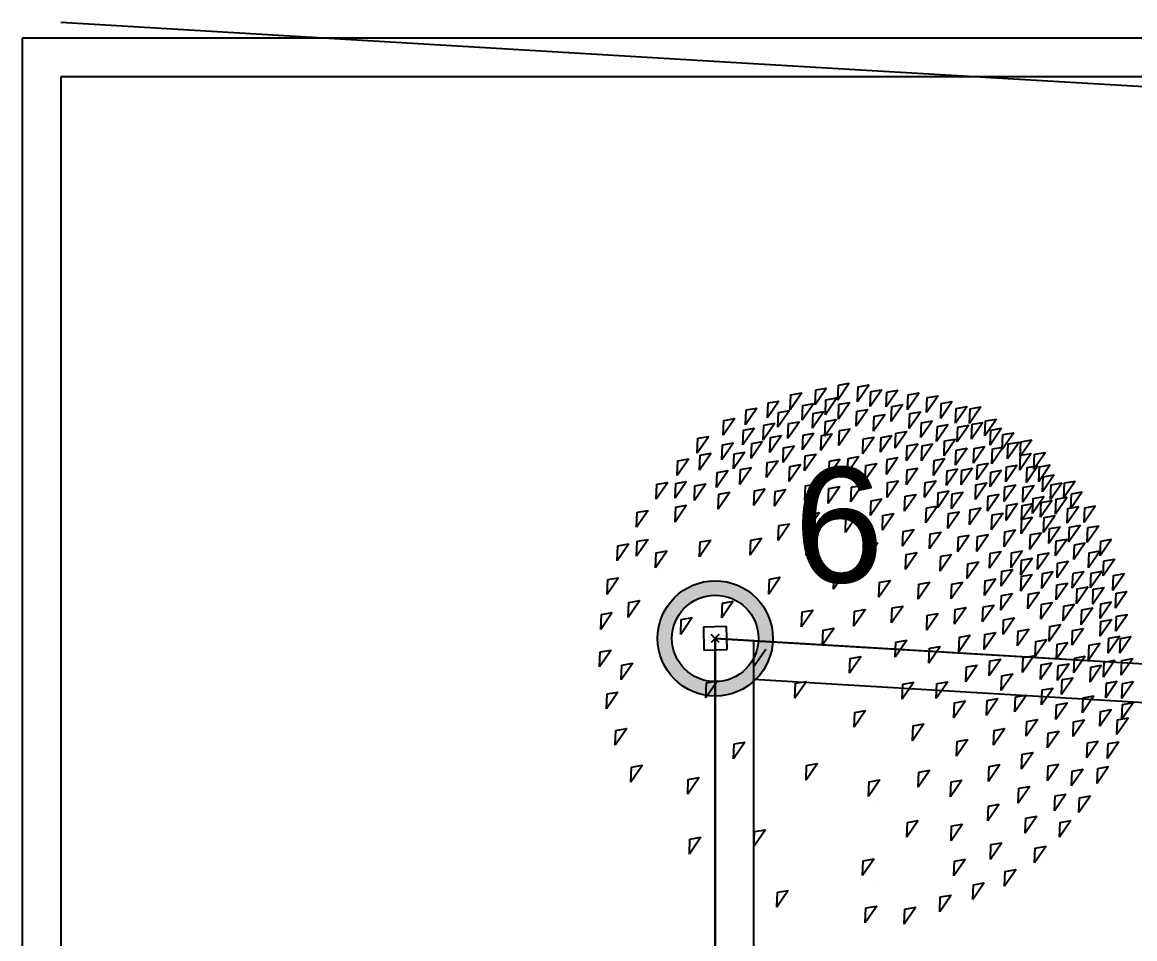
# Model space of a CAD drawing. Header units: millimetres. Extents: x 43168.9 to 43194.6, y -25545.1 to -25543.4.
# Drawn here: x 43171.2919 to 43171.4077, y -25543.6197 to -25543.5243 of the extents above; entities that cross this region are included whole.
import ezdxf

# ---------------------------------------------------------------- set-up
doc = ezdxf.new("R2010")
doc.units = ezdxf.units.MM
doc.header["$LTSCALE"] = 200
doc.layers.add('agac_sgh', color=7, linetype='Continuous', true_color=0x244700)
doc.layers.add('cim_sgh', color=7, linetype='Continuous', true_color=0x248f00)
for name, color, linetype in [('arsasiniri_sgh', 10, 'Continuous'), ('gor-2_sgh', 161, 'Continuous'), ('pafta_sgh', 11, 'Continuous'), ('sembol_sgh', 8, 'Continuous'), ('vaziyet-01_sgh', 33, 'Continuous')]:
    doc.layers.add(name, color=color, linetype=linetype)
doc.styles.add('1-200', font='arial.ttf', dxfattribs={"height": 60})

msp = doc.modelspace()

# ---------------------------------------------------------------- hatches: boundary and pattern name
h = msp.add_hatch(color=256)
edge = h.paths.add_edge_path()
edge.add_arc((43171.364, -25543.58847), 0.006, 0, 360)
edge = h.paths.add_edge_path(flags=16)
edge.add_arc((43171.364, -25543.58847), 0.0045, 0, 360)

# ---------------------------------------------------------------- linework, layer by layer
at = {"color": 0, "linetype": 'ByBlock', "lineweight": -2}
for p, q in [((43171.36517, -25543.58724), (43171.36277, -25543.5873)), ((43171.36277, -25543.5873), (43171.36283, -25543.5897)), ((43171.36523, -25543.58964), (43171.36517, -25543.58724)), ((43171.36443, -25543.58888), (43171.36357, -25543.58806)), ((43171.36441, -25543.58804), (43171.36359, -25543.5889)), ((43171.36283, -25543.5897), (43171.36523, -25543.58964))]:
    msp.add_line(p, q, dxfattribs=at)
at = {"color": 0, "linetype": 'Continuous', "lineweight": -2}
for radius in [0.006, 0.0045]:
    msp.add_circle((43171.364, -25543.58847), radius, dxfattribs=at)
at = {"layer": 'agac_sgh', "color": 0}
for p, q in [((43171.37795, -25543.56191), (43171.37675, -25543.56366)), ((43171.37675, -25543.56366), (43171.37682, -25543.56211)), ((43171.37682, -25543.56211), (43171.37795, -25543.56191)), ((43171.38001, -25543.56208), (43171.37881, -25543.56383)), ((43171.37888, -25543.56228), (43171.38001, -25543.56208)), ((43171.37301, -25543.56291), (43171.37181, -25543.56466)), ((43171.37181, -25543.56466), (43171.37187, -25543.56311)), ((43171.37187, -25543.56311), (43171.37301, -25543.56291)), ((43171.3756, -25543.56241), (43171.3744, -25543.56416)), ((43171.3744, -25543.56416), (43171.37447, -25543.56261)), ((43171.37447, -25543.56261), (43171.3756, -25543.56241)), ((43171.37881, -25543.56383), (43171.37888, -25543.56228)), ((43171.38133, -25543.56258), (43171.38013, -25543.56433)), ((43171.38013, -25543.56433), (43171.3802, -25543.56278)), ((43171.3802, -25543.56278), (43171.38133, -25543.56258)), ((43171.38301, -25543.56263), (43171.38181, -25543.56437)), ((43171.38181, -25543.56437), (43171.38187, -25543.56283)), ((43171.38187, -25543.56283), (43171.38301, -25543.56263)), ((43171.38522, -25543.56292), (43171.38402, -25543.56467)), ((43171.38402, -25543.56467), (43171.38409, -25543.56312)), ((43171.38409, -25543.56312), (43171.38522, -25543.56292)), ((43171.38719, -25543.56321), (43171.38599, -25543.56495)), ((43171.38606, -25543.5634), (43171.38719, -25543.56321)), ((43171.37063, -25543.56376), (43171.36943, -25543.5655)), ((43171.36943, -25543.5655), (43171.3695, -25543.56395)), ((43171.3695, -25543.56395), (43171.37063, -25543.56376)), ((43171.37426, -25543.56402), (43171.37306, -25543.56576)), ((43171.37306, -25543.56576), (43171.37312, -25543.56421)), ((43171.37312, -25543.56421), (43171.37426, -25543.56402)), ((43171.37667, -25543.56344), (43171.37547, -25543.56518)), ((43171.37547, -25543.56518), (43171.37553, -25543.56363)), ((43171.37553, -25543.56363), (43171.37667, -25543.56344)), ((43171.37802, -25543.5639), (43171.37682, -25543.56564)), ((43171.37682, -25543.56564), (43171.37688, -25543.56409)), ((43171.37688, -25543.56409), (43171.37802, -25543.5639)), ((43171.38353, -25543.56413), (43171.38233, -25543.56588)), ((43171.38233, -25543.56588), (43171.3824, -25543.56433)), ((43171.3824, -25543.56433), (43171.38353, -25543.56413)), ((43171.38599, -25543.56495), (43171.38606, -25543.5634)), ((43171.38866, -25543.56382), (43171.38747, -25543.56557)), ((43171.38747, -25543.56557), (43171.38753, -25543.56402)), ((43171.38753, -25543.56402), (43171.38866, -25543.56382)), ((43171.39022, -25543.56433), (43171.38902, -25543.56607)), ((43171.38909, -25543.56452), (43171.39022, -25543.56433)), ((43171.39166, -25543.56437), (43171.39046, -25543.56611)), ((43171.39053, -25543.56456), (43171.39166, -25543.56437)), ((43171.36603, -25543.56557), (43171.36483, -25543.56731)), ((43171.36489, -25543.56577), (43171.36603, -25543.56557)), ((43171.36834, -25543.56449), (43171.36714, -25543.56624)), ((43171.36714, -25543.56624), (43171.36721, -25543.56469)), ((43171.36721, -25543.56469), (43171.36834, -25543.56449)), ((43171.37173, -25543.56474), (43171.37053, -25543.56649)), ((43171.37053, -25543.56649), (43171.3706, -25543.56494)), ((43171.3706, -25543.56494), (43171.37173, -25543.56474)), ((43171.37531, -25543.56485), (43171.37411, -25543.56659)), ((43171.37411, -25543.56659), (43171.37418, -25543.56504)), ((43171.37418, -25543.56504), (43171.37531, -25543.56485)), ((43171.37988, -25543.56464), (43171.37868, -25543.56638)), ((43171.37868, -25543.56638), (43171.37875, -25543.56483)), ((43171.37875, -25543.56483), (43171.37988, -25543.56464)), ((43171.38168, -25543.56515), (43171.38048, -25543.56689)), ((43171.38048, -25543.56689), (43171.38054, -25543.56534)), ((43171.38054, -25543.56534), (43171.38168, -25543.56515)), ((43171.38539, -25543.56487), (43171.3842, -25543.56662)), ((43171.3842, -25543.56662), (43171.38426, -25543.56507)), ((43171.38426, -25543.56507), (43171.38539, -25543.56487)), ((43171.38902, -25543.56607), (43171.38909, -25543.56452)), ((43171.39046, -25543.56611), (43171.39053, -25543.56456)), ((43171.36483, -25543.56731), (43171.36489, -25543.56577)), ((43171.36808, -25543.56658), (43171.36688, -25543.56833)), ((43171.36695, -25543.56678), (43171.36808, -25543.56658)), ((43171.37019, -25543.56607), (43171.36899, -25543.56782)), ((43171.36899, -25543.56782), (43171.36906, -25543.56627)), ((43171.36906, -25543.56627), (43171.37019, -25543.56607)), ((43171.37276, -25543.56592), (43171.37156, -25543.56766)), ((43171.37156, -25543.56766), (43171.37163, -25543.56611)), ((43171.37163, -25543.56611), (43171.37276, -25543.56592)), ((43171.37661, -25543.56569), (43171.37541, -25543.56743)), ((43171.37541, -25543.56743), (43171.37548, -25543.56588)), ((43171.37548, -25543.56588), (43171.37661, -25543.56569)), ((43171.37805, -25543.56664), (43171.37686, -25543.56839)), ((43171.37692, -25543.56684), (43171.37805, -25543.56664)), ((43171.3866, -25543.56582), (43171.3854, -25543.56757)), ((43171.3854, -25543.56757), (43171.38547, -25543.56602)), ((43171.38547, -25543.56602), (43171.3866, -25543.56582)), ((43171.38825, -25543.56621), (43171.38705, -25543.56796)), ((43171.38705, -25543.56796), (43171.38712, -25543.56641)), ((43171.38712, -25543.56641), (43171.38825, -25543.56621)), ((43171.3904, -25543.56628), (43171.3892, -25543.56802)), ((43171.3892, -25543.56802), (43171.38927, -25543.56647)), ((43171.38927, -25543.56647), (43171.3904, -25543.56628)), ((43171.39186, -25543.56598), (43171.39066, -25543.56772)), ((43171.39066, -25543.56772), (43171.39073, -25543.56617)), ((43171.39073, -25543.56617), (43171.39186, -25543.56598)), ((43171.39327, -25543.56563), (43171.39207, -25543.56738)), ((43171.39207, -25543.56738), (43171.39214, -25543.56583)), ((43171.39214, -25543.56583), (43171.39327, -25543.56563)), ((43171.39381, -25543.5666), (43171.39261, -25543.56835)), ((43171.39268, -25543.5668), (43171.39381, -25543.5666)), ((43171.36334, -25543.56744), (43171.36214, -25543.56918)), ((43171.36214, -25543.56918), (43171.3622, -25543.56763)), ((43171.3622, -25543.56763), (43171.36334, -25543.56744)), ((43171.36688, -25543.56833), (43171.36695, -25543.56678)), ((43171.3709, -25543.56735), (43171.3697, -25543.5691)), ((43171.3697, -25543.5691), (43171.36977, -25543.56755)), ((43171.36977, -25543.56755), (43171.3709, -25543.56735)), ((43171.37427, -25543.5671), (43171.37307, -25543.56885)), ((43171.37307, -25543.56885), (43171.37314, -25543.5673)), ((43171.37314, -25543.5673), (43171.37427, -25543.5671)), ((43171.37618, -25543.56716), (43171.37498, -25543.56891)), ((43171.37498, -25543.56891), (43171.37505, -25543.56736)), ((43171.37505, -25543.56736), (43171.37618, -25543.56716)), ((43171.37686, -25543.56839), (43171.37692, -25543.56684)), ((43171.38054, -25543.56752), (43171.37935, -25543.56926)), ((43171.37935, -25543.56926), (43171.37941, -25543.56771)), ((43171.37941, -25543.56771), (43171.38054, -25543.56752)), ((43171.38239, -25543.56734), (43171.38119, -25543.56909)), ((43171.38119, -25543.56909), (43171.38126, -25543.56754)), ((43171.38126, -25543.56754), (43171.38239, -25543.56734)), ((43171.38394, -25543.56693), (43171.38274, -25543.56867)), ((43171.38274, -25543.56867), (43171.38281, -25543.56712)), ((43171.38281, -25543.56712), (43171.38394, -25543.56693)), ((43171.38902, -25543.56772), (43171.38782, -25543.56947)), ((43171.38782, -25543.56947), (43171.38788, -25543.56792)), ((43171.38788, -25543.56792), (43171.38902, -25543.56772)), ((43171.39261, -25543.56835), (43171.39268, -25543.5668)), ((43171.39508, -25543.56706), (43171.39388, -25543.56881)), ((43171.39388, -25543.56881), (43171.39395, -25543.56726)), ((43171.39395, -25543.56726), (43171.39508, -25543.56706)), ((43171.39694, -25543.5678), (43171.39574, -25543.56955)), ((43171.39581, -25543.568), (43171.39694, -25543.5678)), ((43171.36589, -25543.56812), (43171.36469, -25543.56987)), ((43171.36469, -25543.56987), (43171.36476, -25543.56832)), ((43171.36476, -25543.56832), (43171.36589, -25543.56812)), ((43171.3671, -25543.56907), (43171.3659, -25543.57082)), ((43171.36597, -25543.56927), (43171.3671, -25543.56907)), ((43171.36894, -25543.56798), (43171.36774, -25543.56973)), ((43171.36774, -25543.56973), (43171.3678, -25543.56818)), ((43171.3678, -25543.56818), (43171.36894, -25543.56798)), ((43171.37226, -25543.56842), (43171.37106, -25543.57016)), ((43171.37106, -25543.57016), (43171.37112, -25543.56862)), ((43171.37112, -25543.56862), (43171.37226, -25543.56842)), ((43171.38512, -25543.56822), (43171.38392, -25543.56997)), ((43171.38392, -25543.56997), (43171.38399, -25543.56842)), ((43171.38399, -25543.56842), (43171.38512, -25543.56822)), ((43171.38666, -25543.56823), (43171.38547, -25543.56997)), ((43171.38547, -25543.56997), (43171.38553, -25543.56842)), ((43171.38553, -25543.56842), (43171.38666, -25543.56823)), ((43171.39022, -25543.56867), (43171.38902, -25543.57042)), ((43171.38902, -25543.57042), (43171.38909, -25543.56887)), ((43171.38909, -25543.56887), (43171.39022, -25543.56867)), ((43171.39207, -25543.5685), (43171.39087, -25543.57024)), ((43171.39087, -25543.57024), (43171.39094, -25543.56869)), ((43171.39094, -25543.56869), (43171.39207, -25543.5685)), ((43171.39398, -25543.56855), (43171.39279, -25543.5703)), ((43171.39279, -25543.5703), (43171.39285, -25543.56875)), ((43171.39285, -25543.56875), (43171.39398, -25543.56855)), ((43171.39562, -25543.56803), (43171.39442, -25543.56977)), ((43171.39442, -25543.56977), (43171.39449, -25543.56823)), ((43171.39449, -25543.56823), (43171.39562, -25543.56803)), ((43171.39574, -25543.56955), (43171.39581, -25543.568)), ((43171.36125, -25543.56978), (43171.36005, -25543.57152)), ((43171.36005, -25543.57152), (43171.36012, -25543.56997)), ((43171.36012, -25543.56997), (43171.36125, -25543.56978)), ((43171.36358, -25543.5692), (43171.36238, -25543.57094)), ((43171.36238, -25543.57094), (43171.36245, -25543.56939)), ((43171.36245, -25543.56939), (43171.36358, -25543.5692)), ((43171.3659, -25543.57082), (43171.36597, -25543.56927)), ((43171.37055, -25543.56997), (43171.36935, -25543.57172)), ((43171.36935, -25543.57172), (43171.36941, -25543.57017)), ((43171.36941, -25543.57017), (43171.37055, -25543.56997)), ((43171.37451, -25543.56929), (43171.37331, -25543.57103)), ((43171.37331, -25543.57103), (43171.37338, -25543.56948)), ((43171.37338, -25543.56948), (43171.37451, -25543.56929)), ((43171.37702, -25543.56982), (43171.37582, -25543.57156)), ((43171.37582, -25543.57156), (43171.37589, -25543.57001)), ((43171.37589, -25543.57001), (43171.37702, -25543.56982)), ((43171.37896, -25543.56953), (43171.37776, -25543.57127)), ((43171.37776, -25543.57127), (43171.37783, -25543.56973)), ((43171.37783, -25543.56973), (43171.37896, -25543.56953)), ((43171.38302, -25543.56965), (43171.38182, -25543.57139)), ((43171.38182, -25543.57139), (43171.38189, -25543.56984)), ((43171.38189, -25543.56984), (43171.38302, -25543.56965)), ((43171.38791, -25543.56975), (43171.38671, -25543.5715)), ((43171.38671, -25543.5715), (43171.38678, -25543.56995)), ((43171.38678, -25543.56995), (43171.38791, -25543.56975)), ((43171.39243, -25543.57022), (43171.39123, -25543.57197)), ((43171.39129, -25543.57042), (43171.39243, -25543.57022)), ((43171.39689, -25543.56921), (43171.39569, -25543.57096)), ((43171.39569, -25543.57096), (43171.39576, -25543.56941)), ((43171.39576, -25543.56941), (43171.39689, -25543.56921)), ((43171.39836, -25543.5691), (43171.39716, -25543.57085)), ((43171.39716, -25543.57085), (43171.39723, -25543.5693)), ((43171.39723, -25543.5693), (43171.39836, -25543.5691)), ((43171.36534, -25543.571), (43171.36414, -25543.57275)), ((43171.36414, -25543.57275), (43171.3642, -25543.5712)), ((43171.3642, -25543.5712), (43171.36534, -25543.571)), ((43171.36778, -25543.57069), (43171.36658, -25543.57244)), ((43171.36658, -25543.57244), (43171.36665, -25543.57089)), ((43171.36665, -25543.57089), (43171.36778, -25543.57069)), ((43171.37291, -25543.57038), (43171.37171, -25543.57213)), ((43171.37171, -25543.57213), (43171.37178, -25543.57058)), ((43171.37178, -25543.57058), (43171.37291, -25543.57038)), ((43171.38082, -25543.57027), (43171.37962, -25543.57201)), ((43171.37962, -25543.57201), (43171.37969, -25543.57047)), ((43171.37969, -25543.57047), (43171.38082, -25543.57027)), ((43171.3851, -25543.57074), (43171.3839, -25543.57248)), ((43171.3839, -25543.57248), (43171.38397, -25543.57093)), ((43171.38397, -25543.57093), (43171.3851, -25543.57074)), ((43171.38927, -25543.57082), (43171.38807, -25543.57256)), ((43171.38807, -25543.57256), (43171.38814, -25543.57102)), ((43171.38814, -25543.57102), (43171.38927, -25543.57082)), ((43171.39079, -25543.57075), (43171.38959, -25543.57249)), ((43171.38959, -25543.57249), (43171.38966, -25543.57095)), ((43171.38966, -25543.57095), (43171.39079, -25543.57075)), ((43171.39123, -25543.57197), (43171.39129, -25543.57042)), ((43171.39381, -25543.57095), (43171.39261, -25543.5727)), ((43171.39261, -25543.5727), (43171.39268, -25543.57115)), ((43171.39268, -25543.57115), (43171.39381, -25543.57095)), ((43171.39544, -25543.57043), (43171.39424, -25543.57217)), ((43171.39424, -25543.57217), (43171.39431, -25543.57062)), ((43171.39431, -25543.57062), (43171.39544, -25543.57043)), ((43171.39759, -25543.57049), (43171.39639, -25543.57223)), ((43171.39639, -25543.57223), (43171.39646, -25543.57068)), ((43171.39646, -25543.57068), (43171.39759, -25543.57049)), ((43171.39888, -25543.57041), (43171.39768, -25543.57216)), ((43171.39768, -25543.57216), (43171.39774, -25543.57061)), ((43171.39774, -25543.57061), (43171.39888, -25543.57041)), ((43171.35907, -25543.57223), (43171.35787, -25543.57398)), ((43171.35787, -25543.57398), (43171.35794, -25543.57243)), ((43171.35794, -25543.57243), (43171.35907, -25543.57223)), ((43171.36102, -25543.57214), (43171.35982, -25543.57388)), ((43171.35982, -25543.57388), (43171.35989, -25543.57233)), ((43171.35989, -25543.57233), (43171.36102, -25543.57214)), ((43171.36303, -25543.57238), (43171.36183, -25543.57413)), ((43171.36189, -25543.57258), (43171.36303, -25543.57238)), ((43171.37452, -25543.57237), (43171.37332, -25543.57412)), ((43171.37339, -25543.57257), (43171.37452, -25543.57237)), ((43171.3793, -25543.57251), (43171.3781, -25543.57426)), ((43171.37817, -25543.57271), (43171.3793, -25543.57251)), ((43171.38308, -25543.57205), (43171.38189, -25543.5738)), ((43171.38189, -25543.5738), (43171.38195, -25543.57225)), ((43171.38195, -25543.57225), (43171.38308, -25543.57205)), ((43171.387, -25543.57205), (43171.3858, -25543.5738)), ((43171.3858, -25543.5738), (43171.38586, -25543.57225)), ((43171.38586, -25543.57225), (43171.387, -25543.57205)), ((43171.39227, -25543.57228), (43171.39108, -25543.57402)), ((43171.39108, -25543.57402), (43171.39114, -25543.57248)), ((43171.39114, -25543.57248), (43171.39227, -25543.57228)), ((43171.39529, -25543.57248), (43171.39409, -25543.57423)), ((43171.39416, -25543.57268), (43171.39529, -25543.57248)), ((43171.3972, -25543.57254), (43171.39601, -25543.57428)), ((43171.39607, -25543.57273), (43171.3972, -25543.57254)), ((43171.39928, -25543.57145), (43171.39808, -25543.5732)), ((43171.39808, -25543.5732), (43171.39815, -25543.57165)), ((43171.39815, -25543.57165), (43171.39928, -25543.57145)), ((43171.4001, -25543.57228), (43171.3989, -25543.57402)), ((43171.3989, -25543.57402), (43171.39896, -25543.57247)), ((43171.39896, -25543.57247), (43171.4001, -25543.57228)), ((43171.40147, -25543.57209), (43171.40027, -25543.57383)), ((43171.40027, -25543.57383), (43171.40034, -25543.57228)), ((43171.40034, -25543.57228), (43171.40147, -25543.57209)), ((43171.36183, -25543.57413), (43171.36189, -25543.57258)), ((43171.36552, -25543.57326), (43171.36432, -25543.575)), ((43171.36432, -25543.575), (43171.36438, -25543.57345)), ((43171.36438, -25543.57345), (43171.36552, -25543.57326)), ((43171.36921, -25543.57291), (43171.36801, -25543.57465)), ((43171.36801, -25543.57465), (43171.36808, -25543.5731)), ((43171.36808, -25543.5731), (43171.36921, -25543.57291)), ((43171.37136, -25543.57297), (43171.37016, -25543.57472)), ((43171.37016, -25543.57472), (43171.37023, -25543.57317)), ((43171.37023, -25543.57317), (43171.37136, -25543.57297)), ((43171.37332, -25543.57412), (43171.37339, -25543.57257)), ((43171.37697, -25543.57267), (43171.37577, -25543.57442)), ((43171.37577, -25543.57442), (43171.37584, -25543.57287)), ((43171.37584, -25543.57287), (43171.37697, -25543.57267)), ((43171.3781, -25543.57426), (43171.37817, -25543.57271)), ((43171.3849, -25543.57348), (43171.3837, -25543.57522)), ((43171.3837, -25543.57522), (43171.38376, -25543.57367)), ((43171.38376, -25543.57367), (43171.3849, -25543.57348)), ((43171.38835, -25543.57312), (43171.38716, -25543.57486)), ((43171.38716, -25543.57486), (43171.38722, -25543.57332)), ((43171.38722, -25543.57332), (43171.38835, -25543.57312)), ((43171.38981, -25543.57324), (43171.38861, -25543.57498)), ((43171.38861, -25543.57498), (43171.38868, -25543.57343)), ((43171.38868, -25543.57343), (43171.38981, -25543.57324)), ((43171.39354, -25543.57346), (43171.39235, -25543.57521)), ((43171.39235, -25543.57521), (43171.39241, -25543.57366)), ((43171.39241, -25543.57366), (43171.39354, -25543.57346)), ((43171.39409, -25543.57423), (43171.39416, -25543.57268)), ((43171.39601, -25543.57428), (43171.39607, -25543.57273)), ((43171.39824, -25543.57371), (43171.39704, -25543.57546)), ((43171.3971, -25543.57391), (43171.39824, -25543.57371)), ((43171.40221, -25543.57322), (43171.40101, -25543.57496)), ((43171.40101, -25543.57496), (43171.40108, -25543.57341)), ((43171.40108, -25543.57341), (43171.40221, -25543.57322)), ((43171.36103, -25543.57461), (43171.35983, -25543.57636)), ((43171.35983, -25543.57636), (43171.35989, -25543.57481)), ((43171.35989, -25543.57481), (43171.36103, -25543.57461)), ((43171.38135, -25543.57395), (43171.38015, -25543.57569)), ((43171.38015, -25543.57569), (43171.38022, -25543.57414)), ((43171.38022, -25543.57414), (43171.38135, -25543.57395)), ((43171.38712, -25543.57469), (43171.38592, -25543.57643)), ((43171.38592, -25543.57643), (43171.38599, -25543.57488)), ((43171.38599, -25543.57488), (43171.38712, -25543.57469)), ((43171.39547, -25543.57443), (43171.39427, -25543.57618)), ((43171.39427, -25543.57618), (43171.39434, -25543.57463)), ((43171.39434, -25543.57463), (43171.39547, -25543.57443)), ((43171.39709, -25543.57444), (43171.39589, -25543.57619)), ((43171.39589, -25543.57619), (43171.39596, -25543.57464)), ((43171.39596, -25543.57464), (43171.39709, -25543.57444)), ((43171.39704, -25543.57546), (43171.3971, -25543.57391)), ((43171.39906, -25543.57412), (43171.39786, -25543.57586)), ((43171.39786, -25543.57586), (43171.39793, -25543.57431)), ((43171.39793, -25543.57431), (43171.39906, -25543.57412)), ((43171.40063, -25543.57378), (43171.39943, -25543.57553)), ((43171.39943, -25543.57553), (43171.39949, -25543.57398)), ((43171.39949, -25543.57398), (43171.40063, -25543.57378)), ((43171.40183, -25543.57473), (43171.40063, -25543.57648)), ((43171.4007, -25543.57493), (43171.40183, -25543.57473)), ((43171.40359, -25543.57467), (43171.40239, -25543.57641)), ((43171.40239, -25543.57641), (43171.40246, -25543.57486)), ((43171.40246, -25543.57486), (43171.40359, -25543.57467)), ((43171.35702, -25543.57515), (43171.35582, -25543.57689)), ((43171.35582, -25543.57689), (43171.35589, -25543.57534)), ((43171.35589, -25543.57534), (43171.35702, -25543.57515)), ((43171.37486, -25543.57536), (43171.37366, -25543.5771)), ((43171.37366, -25543.5771), (43171.37373, -25543.57556)), ((43171.37373, -25543.57556), (43171.37486, -25543.57536)), ((43171.37875, -25543.5757), (43171.37755, -25543.57745)), ((43171.37755, -25543.57745), (43171.37761, -25543.5759)), ((43171.37761, -25543.5759), (43171.37875, -25543.5757)), ((43171.38259, -25543.57547), (43171.3814, -25543.57721)), ((43171.3814, -25543.57721), (43171.38146, -25543.57567)), ((43171.38146, -25543.57567), (43171.38259, -25543.57547)), ((43171.38942, -25543.57529), (43171.38822, -25543.57703)), ((43171.38822, -25543.57703), (43171.38829, -25543.57548)), ((43171.38829, -25543.57548), (43171.38942, -25543.57529)), ((43171.39168, -25543.57489), (43171.39048, -25543.57664)), ((43171.39048, -25543.57664), (43171.39055, -25543.57509)), ((43171.39055, -25543.57509), (43171.39168, -25543.57489)), ((43171.39396, -25543.57542), (43171.39276, -25543.57716)), ((43171.39276, -25543.57716), (43171.39283, -25543.57561)), ((43171.39283, -25543.57561), (43171.39396, -25543.57542)), ((43171.39704, -25543.57585), (43171.39584, -25543.5776)), ((43171.39591, -25543.57605), (43171.39704, -25543.57585)), ((43171.39937, -25543.57569), (43171.39817, -25543.57743)), ((43171.39817, -25543.57743), (43171.39824, -25543.57588)), ((43171.39824, -25543.57588), (43171.39937, -25543.57569)), ((43171.40063, -25543.57648), (43171.4007, -25543.57493)), ((43171.37174, -25543.57653), (43171.37054, -25543.57827)), ((43171.37054, -25543.57827), (43171.37061, -25543.57672)), ((43171.37061, -25543.57672), (43171.37174, -25543.57653)), ((43171.38471, -25543.57713), (43171.38351, -25543.57888)), ((43171.38358, -25543.57733), (43171.38471, -25543.57713)), ((43171.39527, -25543.57717), (43171.39407, -25543.57892)), ((43171.39414, -25543.57737), (43171.39527, -25543.57717)), ((43171.39584, -25543.5776), (43171.39591, -25543.57605)), ((43171.39992, -25543.57685), (43171.39872, -25543.57859)), ((43171.39872, -25543.57859), (43171.39879, -25543.57704)), ((43171.39879, -25543.57704), (43171.39992, -25543.57685)), ((43171.40201, -25543.57668), (43171.40081, -25543.57843)), ((43171.40081, -25543.57843), (43171.40088, -25543.57688)), ((43171.40088, -25543.57688), (43171.40201, -25543.57668)), ((43171.40392, -25543.57674), (43171.40272, -25543.57848)), ((43171.40272, -25543.57848), (43171.40279, -25543.57693)), ((43171.40279, -25543.57693), (43171.40392, -25543.57674)), ((43171.35701, -25543.57816), (43171.35581, -25543.57991)), ((43171.35581, -25543.57991), (43171.35588, -25543.57836)), ((43171.35588, -25543.57836), (43171.35701, -25543.57816)), ((43171.36355, -25543.57823), (43171.36235, -25543.57998)), ((43171.36242, -25543.57843), (43171.36355, -25543.57823)), ((43171.36884, -25543.57804), (43171.36764, -25543.57979)), ((43171.36764, -25543.57979), (43171.3677, -25543.57824)), ((43171.3677, -25543.57824), (43171.36884, -25543.57804)), ((43171.37466, -25543.5781), (43171.37346, -25543.57984)), ((43171.37346, -25543.57984), (43171.37353, -25543.5783)), ((43171.37353, -25543.5783), (43171.37466, -25543.5781)), ((43171.38351, -25543.57888), (43171.38358, -25543.57733)), ((43171.38751, -25543.5774), (43171.38631, -25543.57915)), ((43171.38631, -25543.57915), (43171.38638, -25543.5776)), ((43171.38638, -25543.5776), (43171.38751, -25543.5774)), ((43171.39044, -25543.57772), (43171.38924, -25543.57946)), ((43171.38924, -25543.57946), (43171.38931, -25543.57791)), ((43171.38931, -25543.57791), (43171.39044, -25543.57772)), ((43171.39244, -25543.57766), (43171.39124, -25543.57941)), ((43171.39124, -25543.57941), (43171.39131, -25543.57786)), ((43171.39131, -25543.57786), (43171.39244, -25543.57766)), ((43171.39407, -25543.57892), (43171.39414, -25543.57737)), ((43171.39796, -25543.57748), (43171.39676, -25543.57922)), ((43171.39676, -25543.57922), (43171.39683, -25543.57767)), ((43171.39683, -25543.57767), (43171.39796, -25543.57748)), ((43171.40063, -25543.57813), (43171.39943, -25543.57987)), ((43171.39943, -25543.57987), (43171.39949, -25543.57832)), ((43171.39949, -25543.57832), (43171.40063, -25543.57813)), ((43171.40525, -25543.57815), (43171.40405, -25543.57989)), ((43171.40405, -25543.57989), (43171.40412, -25543.57834)), ((43171.40412, -25543.57834), (43171.40525, -25543.57815)), ((43171.35501, -25543.57864), (43171.35381, -25543.58038)), ((43171.35381, -25543.58038), (43171.35388, -25543.57883)), ((43171.35388, -25543.57883), (43171.35501, -25543.57864)), ((43171.359, -25543.57936), (43171.3578, -25543.58111)), ((43171.35787, -25543.57956), (43171.359, -25543.57936)), ((43171.36235, -25543.57998), (43171.36242, -25543.57843)), ((43171.38093, -25543.57851), (43171.37974, -25543.58026)), ((43171.37974, -25543.58026), (43171.3798, -25543.57871)), ((43171.3798, -25543.57871), (43171.38093, -25543.57851)), ((43171.39375, -25543.57942), (43171.39255, -25543.58116)), ((43171.39261, -25543.57961), (43171.39375, -25543.57942)), ((43171.39598, -25543.57937), (43171.39479, -25543.58111)), ((43171.39485, -25543.57956), (43171.39598, -25543.57937)), ((43171.40251, -25543.57853), (43171.40131, -25543.58027)), ((43171.40131, -25543.58027), (43171.40138, -25543.57872)), ((43171.40138, -25543.57872), (43171.40251, -25543.57853)), ((43171.40405, -25543.57937), (43171.40285, -25543.58112)), ((43171.40291, -25543.57957), (43171.40405, -25543.57937)), ((43171.3578, -25543.58111), (43171.35787, -25543.57956)), ((43171.38501, -25543.57954), (43171.38381, -25543.58129)), ((43171.38381, -25543.58129), (43171.38388, -25543.57974)), ((43171.38388, -25543.57974), (43171.38501, -25543.57954)), ((43171.38861, -25543.57972), (43171.38742, -25543.58147)), ((43171.38742, -25543.58147), (43171.38748, -25543.57992)), ((43171.38748, -25543.57992), (43171.38861, -25543.57972)), ((43171.39143, -25543.58049), (43171.39023, -25543.58224)), ((43171.3903, -25543.58069), (43171.39143, -25543.58049)), ((43171.39255, -25543.58116), (43171.39261, -25543.57961)), ((43171.39479, -25543.58111), (43171.39485, -25543.57956)), ((43171.39702, -25543.58012), (43171.39582, -25543.58187)), ((43171.39582, -25543.58187), (43171.39589, -25543.58032)), ((43171.39589, -25543.58032), (43171.39702, -25543.58012)), ((43171.39876, -25543.57956), (43171.39756, -25543.58131)), ((43171.39756, -25543.58131), (43171.39763, -25543.57976)), ((43171.39763, -25543.57976), (43171.39876, -25543.57956)), ((43171.40078, -25543.58042), (43171.39958, -25543.58217)), ((43171.39958, -25543.58217), (43171.39964, -25543.58062)), ((43171.39964, -25543.58062), (43171.40078, -25543.58042)), ((43171.40285, -25543.58112), (43171.40291, -25543.57957)), ((43171.40558, -25543.58022), (43171.40438, -25543.58196)), ((43171.40438, -25543.58196), (43171.40445, -25543.58041)), ((43171.40445, -25543.58041), (43171.40558, -25543.58022)), ((43171.37751, -25543.58161), (43171.37631, -25543.58336)), ((43171.37631, -25543.58336), (43171.37638, -25543.58181)), ((43171.37638, -25543.58181), (43171.37751, -25543.58161)), ((43171.39023, -25543.58224), (43171.3903, -25543.58069)), ((43171.39497, -25543.58128), (43171.39377, -25543.58303)), ((43171.39377, -25543.58303), (43171.39383, -25543.58148)), ((43171.39383, -25543.58148), (43171.39497, -25543.58128)), ((43171.397, -25543.5818), (43171.3958, -25543.58354)), ((43171.39587, -25543.58199), (43171.397, -25543.5818)), ((43171.39918, -25543.58152), (43171.39798, -25543.58326)), ((43171.39798, -25543.58326), (43171.39805, -25543.58171)), ((43171.39805, -25543.58171), (43171.39918, -25543.58152)), ((43171.40237, -25543.5815), (43171.40117, -25543.58324)), ((43171.40117, -25543.58324), (43171.40124, -25543.58169)), ((43171.40124, -25543.58169), (43171.40237, -25543.5815)), ((43171.40426, -25543.58147), (43171.40306, -25543.58322)), ((43171.40306, -25543.58322), (43171.40313, -25543.58167)), ((43171.40313, -25543.58167), (43171.40426, -25543.58147)), ((43171.40659, -25543.58173), (43171.40539, -25543.58348)), ((43171.40545, -25543.58193), (43171.40659, -25543.58173)), ((43171.35395, -25543.58215), (43171.35275, -25543.5839)), ((43171.35275, -25543.5839), (43171.35282, -25543.58235)), ((43171.35282, -25543.58235), (43171.35395, -25543.58215)), ((43171.37077, -25543.58211), (43171.36957, -25543.58385)), ((43171.36957, -25543.58385), (43171.36964, -25543.5823)), ((43171.36964, -25543.5823), (43171.37077, -25543.58211)), ((43171.38224, -25543.58244), (43171.38104, -25543.58418)), ((43171.38104, -25543.58418), (43171.38111, -25543.58263)), ((43171.38111, -25543.58263), (43171.38224, -25543.58244)), ((43171.38633, -25543.58263), (43171.38513, -25543.58438)), ((43171.38513, -25543.58438), (43171.38519, -25543.58283)), ((43171.38519, -25543.58283), (43171.38633, -25543.58263)), ((43171.38976, -25543.58262), (43171.38856, -25543.58436)), ((43171.38856, -25543.58436), (43171.38863, -25543.58281)), ((43171.38863, -25543.58281), (43171.38976, -25543.58262)), ((43171.39322, -25543.58226), (43171.39202, -25543.58401)), ((43171.39202, -25543.58401), (43171.39209, -25543.58246)), ((43171.39209, -25543.58246), (43171.39322, -25543.58226)), ((43171.3958, -25543.58354), (43171.39587, -25543.58199)), ((43171.40069, -25543.58271), (43171.39949, -25543.58445)), ((43171.39949, -25543.58445), (43171.39956, -25543.5829)), ((43171.39956, -25543.5829), (43171.40069, -25543.58271)), ((43171.40539, -25543.58348), (43171.40545, -25543.58193)), ((43171.39494, -25543.5838), (43171.39374, -25543.58554)), ((43171.39374, -25543.58554), (43171.39381, -25543.58399)), ((43171.39381, -25543.58399), (43171.39494, -25543.5838)), ((43171.39775, -25543.58365), (43171.39655, -25543.5854)), ((43171.39655, -25543.5854), (43171.39661, -25543.58385)), ((43171.39661, -25543.58385), (43171.39775, -25543.58365)), ((43171.40281, -25543.58311), (43171.40161, -25543.58486)), ((43171.40161, -25543.58486), (43171.40168, -25543.58331)), ((43171.40168, -25543.58331), (43171.40281, -25543.58311)), ((43171.40449, -25543.58316), (43171.40329, -25543.5849)), ((43171.40329, -25543.5849), (43171.40335, -25543.58335)), ((43171.40335, -25543.58335), (43171.40449, -25543.58316)), ((43171.40685, -25543.58357), (43171.40565, -25543.58532)), ((43171.40565, -25543.58532), (43171.40572, -25543.58377)), ((43171.40572, -25543.58377), (43171.40685, -25543.58357)), ((43171.35615, -25543.58454), (43171.35495, -25543.58629)), ((43171.35495, -25543.58629), (43171.35501, -25543.58474)), ((43171.35501, -25543.58474), (43171.35615, -25543.58454)), ((43171.36588, -25543.58459), (43171.36468, -25543.58634)), ((43171.36468, -25543.58634), (43171.36475, -25543.58479)), ((43171.36475, -25543.58479), (43171.36588, -25543.58459)), ((43171.38356, -25543.58511), (43171.38236, -25543.58685)), ((43171.38243, -25543.5853), (43171.38356, -25543.58511)), ((43171.39012, -25543.58526), (43171.38892, -25543.587)), ((43171.38899, -25543.58546), (43171.39012, -25543.58526)), ((43171.39302, -25543.585), (43171.39182, -25543.58675)), ((43171.39182, -25543.58675), (43171.39188, -25543.5852)), ((43171.39188, -25543.5852), (43171.39302, -25543.585)), ((43171.3991, -25543.58472), (43171.3979, -25543.58646)), ((43171.3979, -25543.58646), (43171.39797, -25543.58491)), ((43171.39797, -25543.58491), (43171.3991, -25543.58472)), ((43171.40141, -25543.5849), (43171.40021, -25543.58665)), ((43171.40021, -25543.58665), (43171.40027, -25543.5851)), ((43171.40027, -25543.5851), (43171.40141, -25543.5849)), ((43171.40329, -25543.5853), (43171.40209, -25543.58704)), ((43171.40216, -25543.58549), (43171.40329, -25543.5853)), ((43171.40525, -25543.58467), (43171.40405, -25543.58641)), ((43171.40405, -25543.58641), (43171.40412, -25543.58486)), ((43171.40412, -25543.58486), (43171.40525, -25543.58467)), ((43171.35329, -25543.58579), (43171.35209, -25543.58754)), ((43171.35209, -25543.58754), (43171.35215, -25543.58599)), ((43171.35215, -25543.58599), (43171.35329, -25543.58579)), ((43171.3616, -25543.5863), (43171.36041, -25543.58805)), ((43171.36047, -25543.5865), (43171.3616, -25543.5863)), ((43171.37419, -25543.58552), (43171.37299, -25543.58727)), ((43171.37299, -25543.58727), (43171.37306, -25543.58572)), ((43171.37306, -25543.58572), (43171.37419, -25543.58552)), ((43171.37963, -25543.58545), (43171.37843, -25543.5872)), ((43171.37843, -25543.5872), (43171.37849, -25543.58565)), ((43171.37849, -25543.58565), (43171.37963, -25543.58545)), ((43171.38236, -25543.58685), (43171.38243, -25543.5853)), ((43171.38721, -25543.58586), (43171.38601, -25543.58761)), ((43171.38601, -25543.58761), (43171.38607, -25543.58606)), ((43171.38607, -25543.58606), (43171.38721, -25543.58586)), ((43171.38892, -25543.587), (43171.38899, -25543.58546)), ((43171.39515, -25543.58632), (43171.39396, -25543.58807)), ((43171.39402, -25543.58652), (43171.39515, -25543.58632)), ((43171.40209, -25543.58704), (43171.40216, -25543.58549)), ((43171.40691, -25543.58598), (43171.40571, -25543.58772)), ((43171.40571, -25543.58772), (43171.40578, -25543.58617)), ((43171.40578, -25543.58617), (43171.40691, -25543.58598)), ((43171.36041, -25543.58805), (43171.36047, -25543.5865)), ((43171.37637, -25543.58742), (43171.37517, -25543.58916)), ((43171.37517, -25543.58916), (43171.37524, -25543.58761)), ((43171.37524, -25543.58761), (43171.37637, -25543.58742)), ((43171.39396, -25543.58807), (43171.39402, -25543.58652)), ((43171.39666, -25543.58751), (43171.39546, -25543.58925)), ((43171.39553, -25543.5877), (43171.39666, -25543.58751)), ((43171.39997, -25543.58703), (43171.39877, -25543.58878)), ((43171.39877, -25543.58878), (43171.39884, -25543.58723)), ((43171.39884, -25543.58723), (43171.39997, -25543.58703)), ((43171.40234, -25543.58744), (43171.40114, -25543.58919)), ((43171.4012, -25543.58764), (43171.40234, -25543.58744)), ((43171.40528, -25543.5865), (43171.40408, -25543.58825)), ((43171.40408, -25543.58825), (43171.40415, -25543.5867)), ((43171.40415, -25543.5867), (43171.40528, -25543.5865)), ((43171.38394, -25543.58866), (43171.38274, -25543.59041)), ((43171.38281, -25543.58886), (43171.38394, -25543.58866)), ((43171.39055, -25543.58813), (43171.38935, -25543.58988)), ((43171.38935, -25543.58988), (43171.38942, -25543.58833)), ((43171.38942, -25543.58833), (43171.39055, -25543.58813)), ((43171.39321, -25543.58787), (43171.39201, -25543.58961)), ((43171.39201, -25543.58961), (43171.39207, -25543.58806)), ((43171.39207, -25543.58806), (43171.39321, -25543.58787)), ((43171.39546, -25543.58925), (43171.39553, -25543.5877)), ((43171.3985, -25543.58859), (43171.3973, -25543.59034)), ((43171.39737, -25543.58879), (43171.3985, -25543.58859)), ((43171.40114, -25543.58919), (43171.4012, -25543.58764)), ((43171.40611, -25543.58824), (43171.40491, -25543.58999)), ((43171.40491, -25543.58999), (43171.40498, -25543.58844)), ((43171.40498, -25543.58844), (43171.40611, -25543.58824)), ((43171.4073, -25543.58827), (43171.4061, -25543.59002)), ((43171.4061, -25543.59002), (43171.40617, -25543.58847)), ((43171.40617, -25543.58847), (43171.4073, -25543.58827)), ((43171.35316, -25543.58968), (43171.35196, -25543.59142)), ((43171.35196, -25543.59142), (43171.35203, -25543.58988)), ((43171.35203, -25543.58988), (43171.35316, -25543.58968)), ((43171.36926, -25543.58961), (43171.36806, -25543.59136)), ((43171.38274, -25543.59041), (43171.38281, -25543.58886)), ((43171.38743, -25543.5893), (43171.38623, -25543.59105)), ((43171.38623, -25543.59105), (43171.3863, -25543.5895)), ((43171.3863, -25543.5895), (43171.38743, -25543.5893)), ((43171.3973, -25543.59034), (43171.39737, -25543.58879)), ((43171.40071, -25543.58888), (43171.39951, -25543.59063)), ((43171.39951, -25543.59063), (43171.39958, -25543.58908)), ((43171.39958, -25543.58908), (43171.40071, -25543.58888)), ((43171.40406, -25543.58898), (43171.40286, -25543.59073)), ((43171.40286, -25543.59073), (43171.40293, -25543.58918)), ((43171.40293, -25543.58918), (43171.40406, -25543.58898)), ((43171.35543, -25543.59104), (43171.35423, -25543.59279)), ((43171.3543, -25543.59124), (43171.35543, -25543.59104)), ((43171.37919, -25543.59036), (43171.37799, -25543.5921)), ((43171.37799, -25543.5921), (43171.37805, -25543.59055)), ((43171.37805, -25543.59055), (43171.37919, -25543.59036)), ((43171.39372, -25543.59063), (43171.39252, -25543.59237)), ((43171.39252, -25543.59237), (43171.39259, -25543.59082)), ((43171.39259, -25543.59082), (43171.39372, -25543.59063)), ((43171.39718, -25543.59027), (43171.39598, -25543.59201)), ((43171.39598, -25543.59201), (43171.39605, -25543.59047)), ((43171.39605, -25543.59047), (43171.39718, -25543.59027)), ((43171.39904, -25543.59101), (43171.39784, -25543.59275)), ((43171.39791, -25543.59121), (43171.39904, -25543.59101)), ((43171.40252, -25543.59031), (43171.40133, -25543.59206)), ((43171.40133, -25543.59206), (43171.40139, -25543.59051)), ((43171.40139, -25543.59051), (43171.40252, -25543.59031)), ((43171.40561, -25543.59074), (43171.40441, -25543.59249)), ((43171.40441, -25543.59249), (43171.40447, -25543.59094)), ((43171.40447, -25543.59094), (43171.40561, -25543.59074)), ((43171.40745, -25543.59057), (43171.40626, -25543.59231)), ((43171.40626, -25543.59231), (43171.40632, -25543.59076)), ((43171.40632, -25543.59076), (43171.40745, -25543.59057)), ((43171.35423, -25543.59279), (43171.3543, -25543.59124)), ((43171.39128, -25543.59124), (43171.39008, -25543.59299)), ((43171.39008, -25543.59299), (43171.39015, -25543.59144)), ((43171.39015, -25543.59144), (43171.39128, -25543.59124)), ((43171.39497, -25543.59215), (43171.39377, -25543.5939)), ((43171.39383, -25543.59235), (43171.39497, -25543.59215)), ((43171.39784, -25543.59275), (43171.39791, -25543.59121)), ((43171.40084, -25543.5911), (43171.39964, -25543.59285)), ((43171.39964, -25543.59285), (43171.39971, -25543.5913)), ((43171.39971, -25543.5913), (43171.40084, -25543.5911)), ((43171.40421, -25543.59127), (43171.40301, -25543.59302)), ((43171.40301, -25543.59302), (43171.40308, -25543.59147)), ((43171.40308, -25543.59147), (43171.40421, -25543.59127)), ((43171.36423, -25543.5929), (43171.36303, -25543.59464)), ((43171.36303, -25543.59464), (43171.3631, -25543.59309)), ((43171.3631, -25543.59309), (43171.36423, -25543.5929)), ((43171.37349, -25543.59294), (43171.37229, -25543.59468)), ((43171.37229, -25543.59468), (43171.37236, -25543.59313)), ((43171.37236, -25543.59313), (43171.37349, -25543.59294)), ((43171.38466, -25543.59303), (43171.38346, -25543.59478)), ((43171.38346, -25543.59478), (43171.38353, -25543.59323)), ((43171.38353, -25543.59323), (43171.38466, -25543.59303)), ((43171.3882, -25543.59298), (43171.387, -25543.59473)), ((43171.387, -25543.59473), (43171.38707, -25543.59318)), ((43171.38707, -25543.59318), (43171.3882, -25543.59298)), ((43171.39377, -25543.5939), (43171.39383, -25543.59235)), ((43171.40124, -25543.59256), (43171.40004, -25543.59431)), ((43171.40004, -25543.59431), (43171.40011, -25543.59276)), ((43171.40011, -25543.59276), (43171.40124, -25543.59256)), ((43171.40584, -25543.59292), (43171.40465, -25543.59467)), ((43171.40465, -25543.59467), (43171.40471, -25543.59312)), ((43171.40471, -25543.59312), (43171.40584, -25543.59292)), ((43171.40752, -25543.59297), (43171.40632, -25543.59472)), ((43171.40632, -25543.59472), (43171.40639, -25543.59317)), ((43171.40639, -25543.59317), (43171.40752, -25543.59297)), ((43171.35388, -25543.59405), (43171.35268, -25543.59579)), ((43171.35268, -25543.59579), (43171.35275, -25543.59424)), ((43171.35275, -25543.59424), (43171.35388, -25543.59405)), ((43171.3964, -25543.59437), (43171.3952, -25543.59611)), ((43171.3952, -25543.59611), (43171.39527, -25543.59456)), ((43171.39527, -25543.59456), (43171.3964, -25543.59437)), ((43171.39917, -25543.59364), (43171.39797, -25543.59539)), ((43171.39797, -25543.59539), (43171.39803, -25543.59384)), ((43171.39803, -25543.59384), (43171.39917, -25543.59364)), ((43171.40342, -25543.59445), (43171.40222, -25543.5962)), ((43171.40229, -25543.59465), (43171.40342, -25543.59445)), ((43171.39005, -25543.59498), (43171.38885, -25543.59673)), ((43171.38885, -25543.59673), (43171.38892, -25543.59518)), ((43171.38892, -25543.59518), (43171.39005, -25543.59498)), ((43171.39342, -25543.59474), (43171.39222, -25543.59648)), ((43171.39222, -25543.59648), (43171.39229, -25543.59493)), ((43171.39229, -25543.59493), (43171.39342, -25543.59474)), ((43171.40065, -25543.59517), (43171.39945, -25543.59692)), ((43171.39945, -25543.59692), (43171.39952, -25543.59537)), ((43171.39952, -25543.59537), (43171.40065, -25543.59517)), ((43171.40222, -25543.5962), (43171.40229, -25543.59465)), ((43171.40752, -25543.59515), (43171.40632, -25543.59689)), ((43171.40632, -25543.59689), (43171.40639, -25543.59534)), ((43171.40639, -25543.59534), (43171.40752, -25543.59515)), ((43171.37965, -25543.59598), (43171.37845, -25543.59772)), ((43171.37845, -25543.59772), (43171.37852, -25543.59617)), ((43171.37852, -25543.59617), (43171.37965, -25543.59598)), ((43171.40523, -25543.59588), (43171.40403, -25543.59762)), ((43171.40403, -25543.59762), (43171.4041, -25543.59608)), ((43171.4041, -25543.59608), (43171.40523, -25543.59588)), ((43171.407, -25543.59673), (43171.4058, -25543.59848)), ((43171.40587, -25543.59693), (43171.407, -25543.59673)), ((43171.3548, -25543.59785), (43171.3536, -25543.59959)), ((43171.35366, -25543.59805), (43171.3548, -25543.59785)), ((43171.38572, -25543.59737), (43171.38452, -25543.59912)), ((43171.38452, -25543.59912), (43171.38459, -25543.59757)), ((43171.38459, -25543.59757), (43171.38572, -25543.59737)), ((43171.39415, -25543.59785), (43171.39295, -25543.59959)), ((43171.39302, -25543.59804), (43171.39415, -25543.59785)), ((43171.39757, -25543.59692), (43171.39637, -25543.59866)), ((43171.39637, -25543.59866), (43171.39644, -25543.59711)), ((43171.39644, -25543.59711), (43171.39757, -25543.59692)), ((43171.40244, -25543.59694), (43171.40124, -25543.59869)), ((43171.40124, -25543.59869), (43171.4013, -25543.59714)), ((43171.4013, -25543.59714), (43171.40244, -25543.59694)), ((43171.4058, -25543.59848), (43171.40587, -25543.59693)), ((43171.3536, -25543.59959), (43171.35366, -25543.59805)), ((43171.39031, -25543.59899), (43171.38911, -25543.60074)), ((43171.38911, -25543.60074), (43171.38918, -25543.59919)), ((43171.38918, -25543.59919), (43171.39031, -25543.59899)), ((43171.39295, -25543.59959), (43171.39302, -25543.59804)), ((43171.3998, -25543.59812), (43171.3986, -25543.59987)), ((43171.3986, -25543.59987), (43171.39866, -25543.59832)), ((43171.39866, -25543.59832), (43171.3998, -25543.59812)), ((43171.40387, -25543.59916), (43171.40267, -25543.6009)), ((43171.40274, -25543.59935), (43171.40387, -25543.59916)), ((43171.3671, -25543.59927), (43171.3659, -25543.60101)), ((43171.3659, -25543.60101), (43171.36597, -25543.59946)), ((43171.36597, -25543.59946), (43171.3671, -25543.59927)), ((43171.39708, -25543.60033), (43171.39588, -25543.60208)), ((43171.39595, -25543.60053), (43171.39708, -25543.60033)), ((43171.40267, -25543.6009), (43171.40274, -25543.59935)), ((43171.40602, -25543.59922), (43171.40482, -25543.60097)), ((43171.40482, -25543.60097), (43171.40489, -25543.59942)), ((43171.40489, -25543.59942), (43171.40602, -25543.59922)), ((43171.37466, -25543.60149), (43171.37346, -25543.60323)), ((43171.37352, -25543.60169), (43171.37466, -25543.60149)), ((43171.39588, -25543.60208), (43171.39595, -25543.60053)), ((43171.35643, -25543.60167), (43171.35523, -25543.60342)), ((43171.35523, -25543.60342), (43171.3553, -25543.60187)), ((43171.3553, -25543.60187), (43171.35643, -25543.60167)), ((43171.37346, -25543.60323), (43171.37352, -25543.60169)), ((43171.38633, -25543.6022), (43171.38513, -25543.60394)), ((43171.38513, -25543.60394), (43171.38519, -25543.60239)), ((43171.38519, -25543.60239), (43171.38633, -25543.6022)), ((43171.39363, -25543.60161), (43171.39243, -25543.60335)), ((43171.39243, -25543.60335), (43171.3925, -25543.6018)), ((43171.3925, -25543.6018), (43171.39363, -25543.60161)), ((43171.39978, -25543.60156), (43171.39858, -25543.6033)), ((43171.39858, -25543.6033), (43171.39865, -25543.60175)), ((43171.39865, -25543.60175), (43171.39978, -25543.60156)), ((43171.4023, -25543.60209), (43171.4011, -25543.60383)), ((43171.4011, -25543.60383), (43171.40117, -25543.60228)), ((43171.40117, -25543.60228), (43171.4023, -25543.60209)), ((43171.40495, -25543.60182), (43171.40375, -25543.60357)), ((43171.40375, -25543.60357), (43171.40382, -25543.60202)), ((43171.40382, -25543.60202), (43171.40495, -25543.60182)), ((43171.36234, -25543.60296), (43171.36114, -25543.6047)), ((43171.36114, -25543.6047), (43171.3612, -25543.60315)), ((43171.3612, -25543.60315), (43171.36234, -25543.60296)), ((43171.38114, -25543.60319), (43171.37995, -25543.60494)), ((43171.37995, -25543.60494), (43171.38001, -25543.60339)), ((43171.38001, -25543.60339), (43171.38114, -25543.60319)), ((43171.38968, -25543.60321), (43171.38848, -25543.60495)), ((43171.38848, -25543.60495), (43171.38855, -25543.6034)), ((43171.38855, -25543.6034), (43171.38968, -25543.60321)), ((43171.39674, -25543.60387), (43171.39554, -25543.60562)), ((43171.39554, -25543.60562), (43171.39561, -25543.60407)), ((43171.39561, -25543.60407), (43171.39674, -25543.60387)), ((43171.40051, -25543.60467), (43171.39931, -25543.60641)), ((43171.39931, -25543.60641), (43171.39938, -25543.60486)), ((43171.39938, -25543.60486), (43171.40051, -25543.60467)), ((43171.40305, -25543.60485), (43171.40185, -25543.6066)), ((43171.40192, -25543.60505), (43171.40305, -25543.60485)), ((43171.39357, -25543.60572), (43171.39237, -25543.60747)), ((43171.39237, -25543.60747), (43171.39244, -25543.60592)), ((43171.39244, -25543.60592), (43171.39357, -25543.60572)), ((43171.40185, -25543.6066), (43171.40192, -25543.60505)), ((43171.39747, -25543.60698), (43171.39627, -25543.60873)), ((43171.39627, -25543.60873), (43171.39634, -25543.60718)), ((43171.39634, -25543.60718), (43171.39747, -25543.60698)), ((43171.36923, -25543.60838), (43171.36803, -25543.61013)), ((43171.3681, -25543.60858), (43171.36923, -25543.60838)), ((43171.38514, -25543.60742), (43171.38394, -25543.60917)), ((43171.38394, -25543.60917), (43171.38401, -25543.60762)), ((43171.38401, -25543.60762), (43171.38514, -25543.60742)), ((43171.38975, -25543.60779), (43171.38855, -25543.60953)), ((43171.38855, -25543.60953), (43171.38861, -25543.60798)), ((43171.38861, -25543.60798), (43171.38975, -25543.60779)), ((43171.40103, -25543.60743), (43171.39983, -25543.60917)), ((43171.39983, -25543.60917), (43171.3999, -25543.60762)), ((43171.3999, -25543.60762), (43171.40103, -25543.60743)), ((43171.36251, -25543.60917), (43171.36131, -25543.61092)), ((43171.36131, -25543.61092), (43171.36137, -25543.60937)), ((43171.36137, -25543.60937), (43171.36251, -25543.60917)), ((43171.36803, -25543.61013), (43171.3681, -25543.60858)), ((43171.39383, -25543.60974), (43171.39264, -25543.61148)), ((43171.39264, -25543.61148), (43171.3927, -25543.60993)), ((43171.3927, -25543.60993), (43171.39383, -25543.60974)), ((43171.39844, -25543.6101), (43171.39724, -25543.61184)), ((43171.39724, -25543.61184), (43171.39731, -25543.61029)), ((43171.39731, -25543.61029), (43171.39844, -25543.6101)), ((43171.38054, -25543.61141), (43171.37934, -25543.61315)), ((43171.37934, -25543.61315), (43171.37941, -25543.61161)), ((43171.37941, -25543.61161), (43171.38054, -25543.61141)), ((43171.39004, -25543.61146), (43171.38884, -25543.6132)), ((43171.38884, -25543.6132), (43171.3889, -25543.61165)), ((43171.3889, -25543.61165), (43171.39004, -25543.61146)), ((43171.39531, -25543.61252), (43171.39411, -25543.61427)), ((43171.39411, -25543.61427), (43171.39417, -25543.61272)), ((43171.39417, -25543.61272), (43171.39531, -25543.61252)), ((43171.39201, -25543.61392), (43171.39081, -25543.61566)), ((43171.39081, -25543.61566), (43171.39088, -25543.61411)), ((43171.39088, -25543.61411), (43171.39201, -25543.61392)), ((43171.3716, -25543.6147), (43171.3704, -25543.61644)), ((43171.3704, -25543.61644), (43171.37047, -25543.61489)), ((43171.37047, -25543.61489), (43171.3716, -25543.6147)), ((43171.38856, -25543.61519), (43171.38737, -25543.61693)), ((43171.38737, -25543.61693), (43171.38743, -25543.61538)), ((43171.38743, -25543.61538), (43171.38856, -25543.61519)), ((43171.38082, -25543.61634), (43171.37962, -25543.61808)), ((43171.37962, -25543.61808), (43171.37969, -25543.61653)), ((43171.37969, -25543.61653), (43171.38082, -25543.61634)), ((43171.38488, -25543.61645), (43171.38368, -25543.6182)), ((43171.38375, -25543.61665), (43171.38488, -25543.61645)), ((43171.38368, -25543.6182), (43171.38375, -25543.61665))]:
    msp.add_line(p, q, dxfattribs=at)
at = {"layer": 'arsasiniri_sgh', "color": 14}
for p, q in [((43171.364, -25543.58847), (43172.38176, -25543.64889)), ((43171.364, -25544.89), (43171.364, -25543.58847))]:
    msp.add_line(p, q, dxfattribs=at)
at = {"layer": 'cim_sgh'}
for p, q in [((43171.37162, -25543.5946), (43171.37162, -25543.5946)), ((43171.37543, -25543.5946), (43171.37543, -25543.5946)), ((43171.37924, -25543.5946), (43171.37924, -25543.5946)), ((43171.38305, -25543.5946), (43171.38305, -25543.5946)), ((43171.38686, -25543.5946), (43171.38686, -25543.5946)), ((43171.39067, -25543.5946), (43171.39067, -25543.5946)), ((43171.39448, -25543.5946), (43171.39448, -25543.5946)), ((43171.39829, -25543.5946), (43171.39829, -25543.5946)), ((43171.36971, -25543.59841), (43171.36971, -25543.59841)), ((43171.37352, -25543.59841), (43171.37352, -25543.59841)), ((43171.37733, -25543.59841), (43171.37733, -25543.59841)), ((43171.38114, -25543.59841), (43171.38114, -25543.59841)), ((43171.38495, -25543.59841), (43171.38495, -25543.59841)), ((43171.38876, -25543.59841), (43171.38876, -25543.59841)), ((43171.39257, -25543.59841), (43171.39257, -25543.59841)), ((43171.39638, -25543.59841), (43171.39638, -25543.59841)), ((43171.40019, -25543.59841), (43171.40019, -25543.59841)), ((43171.404, -25543.59841), (43171.404, -25543.59841)), ((43171.37162, -25543.60222), (43171.37162, -25543.60222)), ((43171.37543, -25543.60222), (43171.37543, -25543.60222)), ((43171.37924, -25543.60222), (43171.37924, -25543.60222)), ((43171.38305, -25543.60222), (43171.38305, -25543.60222)), ((43171.38686, -25543.60222), (43171.38686, -25543.60222)), ((43171.39067, -25543.60222), (43171.39067, -25543.60222)), ((43171.39448, -25543.60222), (43171.39448, -25543.60222)), ((43171.39829, -25543.60222), (43171.39829, -25543.60222)), ((43171.4021, -25543.60222), (43171.4021, -25543.60222)), ((43171.40591, -25543.60222), (43171.40591, -25543.60222)), ((43171.36971, -25543.60603), (43171.36971, -25543.60603)), ((43171.37352, -25543.60603), (43171.37352, -25543.60603)), ((43171.37733, -25543.60603), (43171.37733, -25543.60603)), ((43171.38114, -25543.60603), (43171.38114, -25543.60603)), ((43171.38495, -25543.60603), (43171.38495, -25543.60603)), ((43171.38876, -25543.60603), (43171.38876, -25543.60603)), ((43171.39257, -25543.60603), (43171.39257, -25543.60603)), ((43171.39638, -25543.60603), (43171.39638, -25543.60603)), ((43171.40019, -25543.60603), (43171.40019, -25543.60603)), ((43171.404, -25543.60603), (43171.404, -25543.60603)), ((43171.37162, -25543.60984), (43171.37162, -25543.60984)), ((43171.37543, -25543.60984), (43171.37543, -25543.60984)), ((43171.37924, -25543.60984), (43171.37924, -25543.60984)), ((43171.38305, -25543.60984), (43171.38305, -25543.60984)), ((43171.38686, -25543.60984), (43171.38686, -25543.60984)), ((43171.39067, -25543.60984), (43171.39067, -25543.60984)), ((43171.39448, -25543.60984), (43171.39448, -25543.60984)), ((43171.39829, -25543.60984), (43171.39829, -25543.60984)), ((43171.4021, -25543.60984), (43171.4021, -25543.60984)), ((43171.40591, -25543.60984), (43171.40591, -25543.60984)), ((43171.36971, -25543.61365), (43171.36971, -25543.61365)), ((43171.37352, -25543.61365), (43171.37352, -25543.61365)), ((43171.37733, -25543.61365), (43171.37733, -25543.61365)), ((43171.38114, -25543.61365), (43171.38114, -25543.61365)), ((43171.38495, -25543.61365), (43171.38495, -25543.61365)), ((43171.38876, -25543.61365), (43171.38876, -25543.61365)), ((43171.39257, -25543.61365), (43171.39257, -25543.61365)), ((43171.39638, -25543.61365), (43171.39638, -25543.61365)), ((43171.40019, -25543.61365), (43171.40019, -25543.61365)), ((43171.404, -25543.61365), (43171.404, -25543.61365)), ((43171.37162, -25543.61746), (43171.37162, -25543.61746)), ((43171.37543, -25543.61746), (43171.37543, -25543.61746)), ((43171.37924, -25543.61746), (43171.37924, -25543.61746)), ((43171.38305, -25543.61746), (43171.38305, -25543.61746)), ((43171.38686, -25543.61746), (43171.38686, -25543.61746)), ((43171.39067, -25543.61746), (43171.39067, -25543.61746)), ((43171.39448, -25543.61746), (43171.39448, -25543.61746)), ((43171.39829, -25543.61746), (43171.39829, -25543.61746)), ((43171.4021, -25543.61746), (43171.4021, -25543.61746)), ((43171.40591, -25543.61746), (43171.40591, -25543.61746))]:
    msp.add_line(p, q, dxfattribs=at)
at = {"layer": 'gor-2_sgh'}
for p, q in [((43171.29588, -25543.52433), (43171.36736, -25543.52858)), ((43171.36736, -25543.52858), (43171.76322, -25543.5521))]:
    msp.add_line(p, q, dxfattribs=at)
at = {"layer": 'pafta_sgh'}
for p, q in [((43171.29188, -25543.526), (43171.29188, -25544.954)), ((43172.43988, -25543.526), (43171.29188, -25543.526)), ((43171.29588, -25543.53), (43171.29588, -25544.95)), ((43172.43588, -25543.53), (43171.29588, -25543.53))]:
    msp.add_line(p, q, dxfattribs=at)
at = {"layer": 'vaziyet-01_sgh'}
for p, q in [((43171.364, -25543.58846), (43171.48379, -25543.59558)), ((43171.364, -25543.58847), (43171.364, -25544.89)), ((43171.368, -25543.5887), (43171.368, -25544.8859)), ((43171.368, -25543.59271), (43171.48248, -25543.59951))]:
    msp.add_line(p, q, dxfattribs=at)

# ---------------------------------------------------------------- texts
at = {"layer": 'sembol_sgh', "color": 1, "ltscale": 50, "style": '1-200'}
msp.add_text('6', height=0.012, rotation=1.3638, dxfattribs=at).set_placement((43171.37233, -25543.58277))

doc.saveas('drawing.dxf')
